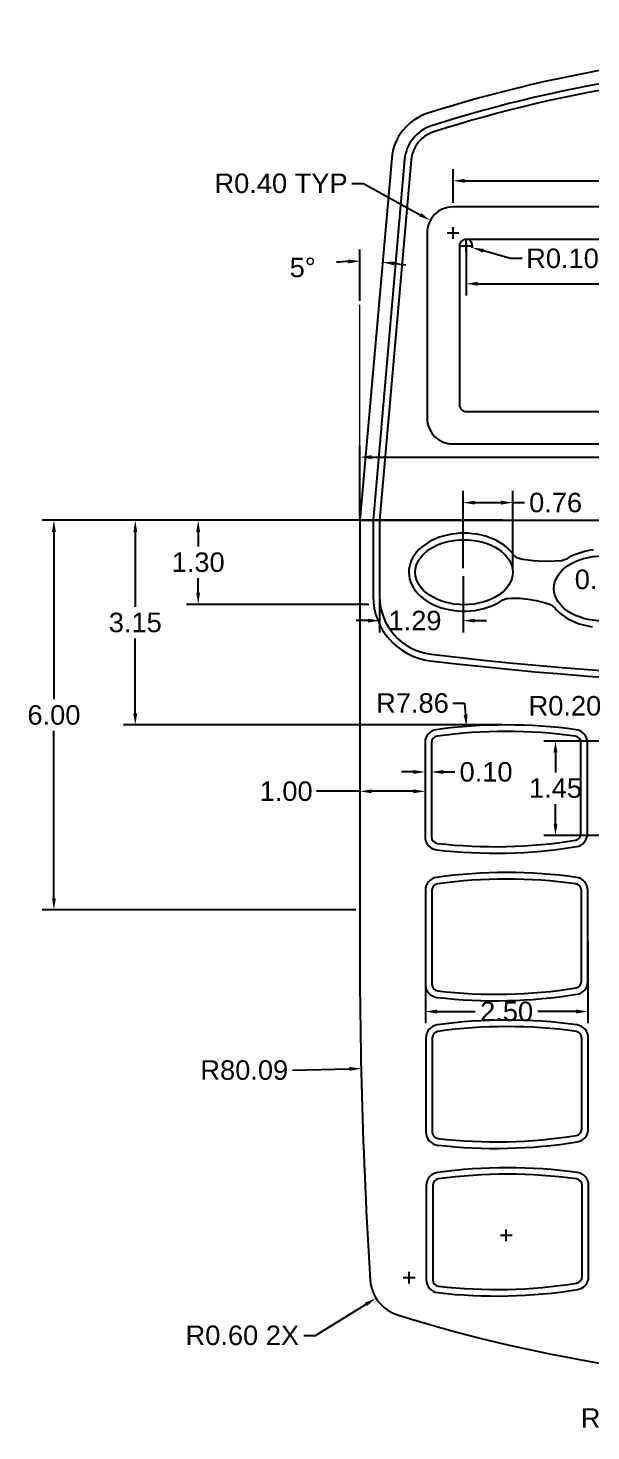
# Model space of a CAD drawing. Header units: centimetres. Extents: x 12.8 to 98, y 2.8 to 68.9.
# Drawn here: x 12.76 to 21.42, y 3.07 to 24.67 of the extents above; entities that cross this region are included whole.
import ezdxf

# ---------------------------------------------------------------- set-up
doc = ezdxf.new("R2010")
doc.units = ezdxf.units.CM
doc.header["$MEASUREMENT"] = 0
doc.header["$PDMODE"] = 2
doc.layers.add('Cotare', color=2, linetype='Continuous', lineweight=0)
doc.layers.add('Fata', color=254, linetype='Continuous')
doc.styles.get("Standard").update_dxf_attribs({"font": 'arial.ttf'})
doc.dimstyles.get("Standard").update_dxf_attribs({"dimtxt": 0.3, "dimasz": 0.18, "dimexe": 0.18, "dimexo": 0.0625, "dimgap": 0.09, "dimtad": 0, "dimtih": 1, "dimtoh": 1, "dimzin": 0, "dimdsep": 46, "dimtxsty": 'Standard', "dimcen": 0.09, "dimadec": 0, "dimazin": 0, "dimtfac": 1, "dimtofl": 0, "dimtmove": 0, "dimatfit": 3, "dimfxl": 1, "dimtolj": 1, "dimtzin": 0, "dimarcsym": 0})

# ---------------------------------------------------------------- blocks, each defined once
blk = doc.blocks.new('*D1')
at = {"layer": 'Cotare', "color": 0, "lineweight": -2, "transparency": 16777216}
for p, q in [((19.301, 21.982), (19.301, 22.503)), ((31.501, 21.982), (31.501, 22.503)), ((19.481, 22.323), (24.819, 22.323)), ((31.321, 22.323), (25.983, 22.323))]:
    blk.add_line(p, q, dxfattribs=at)
at = {"layer": 'Cotare', "color": 0, "transparency": 16777216}
for points in [[(19.481, 22.353), (19.481, 22.293), (19.301, 22.323)], [(31.321, 22.353), (31.321, 22.293), (31.501, 22.323)]]:
    blk.add_solid(points, dxfattribs=at)
at = {"layer": 'Defpoints', "color": 0, "transparency": 16777216}
for p in [(19.301, 22.323), (19.301, 21.92), (31.501, 21.92)]:
    blk.add_point(p, dxfattribs=at)
at = {"layer": 'Cotare', "color": 0, "transparency": 16777216, "insert": (25.401, 22.323), "char_height": 0.3, "attachment_point": 5}
blk.add_mtext('\\A1;12.20', dxfattribs=at)
blk = doc.blocks.new('*D2')
at = {"layer": 'Cotare', "color": 0, "lineweight": -2, "transparency": 16777216}
for p, q in [((19.501, 21.357), (19.501, 20.558)), ((31.3, 21.357), (31.3, 20.558)), ((19.681, 20.738), (24.819, 20.738)), ((31.12, 20.738), (25.982, 20.738))]:
    blk.add_line(p, q, dxfattribs=at)
at = {"layer": 'Cotare', "color": 0, "transparency": 16777216}
for points in [[(19.681, 20.768), (19.681, 20.708), (19.501, 20.738)], [(31.12, 20.768), (31.12, 20.708), (31.3, 20.738)]]:
    blk.add_solid(points, dxfattribs=at)
at = {"layer": 'Defpoints', "color": 0, "transparency": 16777216}
for p in [(19.501, 21.42), (31.3, 21.42), (19.501, 20.738)]:
    blk.add_point(p, dxfattribs=at)
at = {"layer": 'Cotare', "color": 0, "transparency": 16777216, "insert": (25.4, 20.738), "char_height": 0.3, "attachment_point": 5}
blk.add_mtext('\\A1;11.80', dxfattribs=at)
blk = doc.blocks.new('*D3')
at = {"layer": 'Cotare', "color": 0, "lineweight": -2, "transparency": 16777216}
for p, q in [((19.501, 21.23), (19.501, 21.41)), ((19.411, 21.32), (19.591, 21.32)), ((20.183, 21.127), (19.77, 21.244)), ((20.363, 21.127), (20.183, 21.127))]:
    blk.add_line(p, q, dxfattribs=at)
blk.add_arc((19.501, 21.32), 0.1, 344.2251, 54.1901, dxfattribs=at)
at = {"layer": 'Cotare', "color": 0, "transparency": 16777216}
blk.add_solid([(19.779, 21.273), (19.762, 21.215), (19.597, 21.293)], dxfattribs=at)
at = {"layer": 'Defpoints', "color": 0, "transparency": 16777216}
for p in [(19.501, 21.32), (19.597, 21.293)]:
    blk.add_point(p, dxfattribs=at)
at = {"layer": 'Cotare', "color": 0, "transparency": 16777216, "insert": (21.452, 21.127), "char_height": 0.3, "attachment_point": 5}
blk.add_mtext('\\A1;R0.10 TYP', dxfattribs=at)
blk = doc.blocks.new('*D4')
at = {"layer": 'Cotare', "color": 0, "lineweight": -2, "transparency": 16777216}
for p, q in [((17.744, 22.282), (17.924, 22.282)), ((17.924, 22.282), (18.793, 21.801)), ((19.301, 21.43), (19.301, 21.61)), ((19.211, 21.52), (19.391, 21.52))]:
    blk.add_line(p, q, dxfattribs=at)
at = {"layer": 'Cotare', "color": 0, "transparency": 16777216}
blk.add_solid([(18.808, 21.827), (18.779, 21.774), (18.951, 21.714)], dxfattribs=at)
at = {"layer": 'Defpoints', "color": 0, "transparency": 16777216}
for p in [(18.951, 21.714), (19.301, 21.52)]:
    blk.add_point(p, dxfattribs=at)
at = {"layer": 'Cotare', "color": 0, "transparency": 16777216, "insert": (16.654, 22.282), "char_height": 0.3, "attachment_point": 5}
blk.add_mtext('\\A1;R0.40 TYP', dxfattribs=at)
blk = doc.blocks.new('*D8')
at = {"layer": 'Cotare', "color": 0, "lineweight": -2, "transparency": 16777216}
for p, q in [((17.869, 17.159), (17.869, 18.248)), ((32.969, 17.159), (32.969, 18.248)), ((18.049, 18.068), (24.838, 18.068)), ((32.789, 18.068), (26.001, 18.068))]:
    blk.add_line(p, q, dxfattribs=at)
at = {"layer": 'Cotare', "color": 0, "transparency": 16777216}
for points in [[(18.049, 18.098), (18.049, 18.038), (17.869, 18.068)], [(32.789, 18.098), (32.789, 18.038), (32.969, 18.068)]]:
    blk.add_solid(points, dxfattribs=at)
at = {"layer": 'Defpoints', "color": 0, "transparency": 16777216}
for p in [(32.969, 18.068), (17.869, 17.096), (32.969, 17.096)]:
    blk.add_point(p, dxfattribs=at)
at = {"layer": 'Cotare', "color": 0, "transparency": 16777216, "insert": (25.419, 18.068), "char_height": 0.3, "attachment_point": 5}
blk.add_mtext('\\A1;15.10', dxfattribs=at)
blk = doc.blocks.new('*D11')
at = {"layer": 'Cotare', "color": 0, "lineweight": -2, "transparency": 16777216}
for p, q in [((18.007, 17.096), (15.198, 17.096)), ((15.378, 16.916), (15.378, 16.692)), ((15.378, 15.98), (15.378, 16.205)), ((18.007, 15.8), (15.198, 15.8))]:
    blk.add_line(p, q, dxfattribs=at)
at = {"layer": 'Cotare', "color": 0, "transparency": 16777216}
for points in [[(15.348, 16.916), (15.408, 16.916), (15.378, 17.096)], [(15.348, 15.98), (15.408, 15.98), (15.378, 15.8)]]:
    blk.add_solid(points, dxfattribs=at)
at = {"layer": 'Defpoints', "color": 0, "transparency": 16777216}
for p in [(18.07, 17.096), (15.378, 15.8), (18.07, 15.8)]:
    blk.add_point(p, dxfattribs=at)
at = {"layer": 'Cotare', "color": 0, "transparency": 16777216, "insert": (15.378, 16.448), "char_height": 0.3, "attachment_point": 5}
blk.add_mtext('\\A1;1.30', dxfattribs=at)
blk = doc.blocks.new('*D14')
at = {"layer": 'Cotare', "color": 0, "lineweight": -2, "transparency": 16777216}
for p, q in [((19.456, 16.359), (19.456, 17.547)), ((20.22, 16.359), (20.22, 17.547)), ((19.636, 17.367), (20.04, 17.367)), ((20.22, 17.367), (20.4, 17.367))]:
    blk.add_line(p, q, dxfattribs=at)
at = {"layer": 'Cotare', "color": 0, "transparency": 16777216}
for points in [[(19.636, 17.397), (19.636, 17.337), (19.456, 17.367)], [(20.04, 17.397), (20.04, 17.337), (20.22, 17.367)]]:
    blk.add_solid(points, dxfattribs=at)
at = {"layer": 'Defpoints', "color": 0, "transparency": 16777216}
for p in [(20.22, 17.367), (19.456, 16.296), (20.22, 16.296)]:
    blk.add_point(p, dxfattribs=at)
at = {"layer": 'Cotare', "color": 0, "transparency": 16777216, "insert": (20.88, 17.367), "char_height": 0.3, "attachment_point": 5}
blk.add_mtext('\\A1;0.76', dxfattribs=at)
blk = doc.blocks.new('*D15')
at = {"layer": 'Cotare', "color": 0, "lineweight": -2, "transparency": 16777216}
for p, q in [((18.17, 16.234), (18.17, 15.37)), ((19.456, 16.234), (19.456, 15.37)), ((17.99, 15.55), (17.81, 15.55)), ((19.636, 15.55), (19.816, 15.55))]:
    blk.add_line(p, q, dxfattribs=at)
at = {"layer": 'Cotare', "color": 0, "transparency": 16777216}
for points in [[(17.99, 15.58), (17.99, 15.52), (18.17, 15.55)], [(19.636, 15.58), (19.636, 15.52), (19.456, 15.55)]]:
    blk.add_solid(points, dxfattribs=at)
at = {"layer": 'Defpoints', "color": 0, "transparency": 16777216}
for p in [(18.17, 16.296), (19.456, 16.296), (18.17, 15.55)]:
    blk.add_point(p, dxfattribs=at)
at = {"layer": 'Cotare', "color": 0, "transparency": 16777216, "insert": (18.716, 15.55), "char_height": 0.3, "attachment_point": 5}
blk.add_mtext('\\A1;1.29', dxfattribs=at)
blk = doc.blocks.new('*D16')
at = {"layer": 'Cotare', "color": 0, "lineweight": -2, "transparency": 16777216}
for p, q in [((22.241, 16.825), (22.241, 17.005)), ((21.732, 16.645), (22.421, 16.645)), ((21.732, 16.544), (22.421, 16.544)), ((22.241, 16.364), (22.241, 16.184)), ((22.241, 16.184), (22.061, 16.184))]:
    blk.add_line(p, q, dxfattribs=at)
at = {"layer": 'Cotare', "color": 0, "transparency": 16777216}
for points in [[(22.211, 16.825), (22.271, 16.825), (22.241, 16.645)], [(22.211, 16.364), (22.271, 16.364), (22.241, 16.544)]]:
    blk.add_solid(points, dxfattribs=at)
at = {"layer": 'Defpoints', "color": 0, "transparency": 16777216}
for p in [(21.669, 16.645), (21.669, 16.544), (22.241, 16.544)]:
    blk.add_point(p, dxfattribs=at)
at = {"layer": 'Cotare', "color": 0, "transparency": 16777216, "insert": (21.582, 16.184), "char_height": 0.3, "attachment_point": 5}
blk.add_mtext('\\A1;0.10', dxfattribs=at)
blk = doc.blocks.new('*D21')
at = {"layer": 'Cotare', "color": 0, "lineweight": -2, "transparency": 16777216}
for p, q in [((17.869, 12.922), (17.197, 12.922)), ((17.869, 12.884), (17.869, 12.742)), ((18.69, 12.922), (18.049, 12.922)), ((18.87, 12.884), (18.87, 12.742))]:
    blk.add_line(p, q, dxfattribs=at)
at = {"layer": 'Cotare', "color": 0, "transparency": 16777216}
for points in [[(18.049, 12.952), (18.049, 12.892), (17.869, 12.922)], [(18.69, 12.952), (18.69, 12.892), (18.87, 12.922)]]:
    blk.add_solid(points, dxfattribs=at)
at = {"layer": 'Defpoints', "color": 0, "transparency": 16777216}
for p in [(17.869, 12.946), (17.869, 12.922), (18.87, 12.946)]:
    blk.add_point(p, dxfattribs=at)
at = {"layer": 'Cotare', "color": 0, "transparency": 16777216, "insert": (16.732, 12.922), "char_height": 0.3, "attachment_point": 5}
blk.add_mtext('\\A1;1.00', dxfattribs=at)
blk = doc.blocks.new('*D22')
at = {"layer": 'Cotare', "color": 0, "lineweight": -2, "transparency": 16777216}
for p, q in [((19.3, 14.28), (19.48, 14.28)), ((19.48, 14.28), (19.494, 14.1)), ((20.03, 6.086), (20.21, 6.086)), ((20.12, 5.996), (20.12, 6.176))]:
    blk.add_line(p, q, dxfattribs=at)
at = {"layer": 'Cotare', "color": 0, "transparency": 16777216}
blk.add_solid([(19.524, 14.102), (19.464, 14.098), (19.508, 13.921)], dxfattribs=at)
at = {"layer": 'Defpoints', "color": 0, "transparency": 16777216}
for p in [(19.508, 13.921), (20.12, 6.086)]:
    blk.add_point(p, dxfattribs=at)
at = {"layer": 'Cotare', "color": 0, "transparency": 16777216, "insert": (18.677, 14.28), "char_height": 0.3, "attachment_point": 5}
blk.add_mtext('\\A1;R7.86', dxfattribs=at)
blk = doc.blocks.new('*D23')
at = {"layer": 'Cotare', "color": 0, "lineweight": -2, "transparency": 16777216}
for p, q in [((18.87, 13.61), (18.87, 13.04)), ((18.97, 13.61), (18.97, 13.04)), ((18.69, 13.22), (18.51, 13.22)), ((19.15, 13.22), (19.33, 13.22))]:
    blk.add_line(p, q, dxfattribs=at)
at = {"layer": 'Cotare', "color": 0, "transparency": 16777216}
for points in [[(18.69, 13.25), (18.69, 13.19), (18.87, 13.22)], [(19.15, 13.25), (19.15, 13.19), (18.97, 13.22)]]:
    blk.add_solid(points, dxfattribs=at)
at = {"layer": 'Defpoints', "color": 0, "transparency": 16777216}
for p in [(18.87, 13.672), (18.97, 13.672), (18.97, 13.22)]:
    blk.add_point(p, dxfattribs=at)
at = {"layer": 'Cotare', "color": 0, "transparency": 16777216, "insert": (19.809, 13.22), "char_height": 0.3, "attachment_point": 5}
blk.add_mtext('\\A1;0.10', dxfattribs=at)
blk = doc.blocks.new('*D24')
at = {"layer": 'Cotare', "color": 0, "lineweight": -2, "transparency": 16777216}
for p, q in [((21.645, 14.237), (21.825, 14.237)), ((21.825, 14.237), (21.872, 14.063)), ((21.88, 13.695), (22.06, 13.695)), ((21.97, 13.605), (21.97, 13.785))]:
    blk.add_line(p, q, dxfattribs=at)
at = {"layer": 'Cotare', "color": 0, "transparency": 16777216}
blk.add_solid([(21.901, 14.07), (21.843, 14.055), (21.918, 13.889)], dxfattribs=at)
at = {"layer": 'Defpoints', "color": 0, "transparency": 16777216}
for p in [(21.918, 13.889), (21.97, 13.695)]:
    blk.add_point(p, dxfattribs=at)
at = {"layer": 'Cotare', "color": 0, "transparency": 16777216, "insert": (21.023, 14.237), "char_height": 0.3, "attachment_point": 5}
blk.add_mtext('\\A1;R0.20', dxfattribs=at)
blk = doc.blocks.new('*D25')
at = {"layer": 'Cotare', "color": 0, "lineweight": -2, "transparency": 16777216}
for p, q in [((21.707, 13.695), (20.698, 13.695)), ((20.878, 13.515), (20.878, 13.213)), ((20.878, 12.424), (20.878, 12.726)), ((21.707, 12.244), (20.698, 12.244))]:
    blk.add_line(p, q, dxfattribs=at)
at = {"layer": 'Cotare', "color": 0, "transparency": 16777216}
for points in [[(20.848, 13.515), (20.908, 13.515), (20.878, 13.695)], [(20.848, 12.424), (20.908, 12.424), (20.878, 12.244)]]:
    blk.add_solid(points, dxfattribs=at)
at = {"layer": 'Defpoints', "color": 0, "transparency": 16777216}
for p in [(21.77, 13.695), (20.878, 12.244), (21.77, 12.244)]:
    blk.add_point(p, dxfattribs=at)
at = {"layer": 'Cotare', "color": 0, "transparency": 16777216, "insert": (20.878, 12.97), "char_height": 0.3, "attachment_point": 5}
blk.add_mtext('\\A1;1.45', dxfattribs=at)
blk = doc.blocks.new('*D39')
at = {"layer": 'Cotare', "color": 0, "lineweight": -2, "transparency": 16777216}
for p, q in [((20.057, 17.096), (14.23, 17.096)), ((14.41, 16.916), (14.41, 15.764)), ((14.41, 14.125), (14.41, 15.277)), ((20.057, 13.945), (14.23, 13.945))]:
    blk.add_line(p, q, dxfattribs=at)
at = {"layer": 'Cotare', "color": 0, "transparency": 16777216}
for points in [[(14.38, 16.916), (14.44, 16.916), (14.41, 17.096)], [(14.38, 14.125), (14.44, 14.125), (14.41, 13.945)]]:
    blk.add_solid(points, dxfattribs=at)
at = {"layer": 'Defpoints', "color": 0, "transparency": 16777216}
for p in [(14.41, 17.096), (20.12, 17.096), (20.12, 13.945)]:
    blk.add_point(p, dxfattribs=at)
at = {"layer": 'Cotare', "color": 0, "transparency": 16777216, "insert": (14.41, 15.52), "char_height": 0.3, "attachment_point": 5}
blk.add_mtext('\\A1;3.15', dxfattribs=at)
blk = doc.blocks.new('*D40')
at = {"layer": 'Cotare', "color": 0, "lineweight": -2, "transparency": 16777216}
for p, q in [((18.876, 10.611), (18.876, 9.351)), ((21.376, 10.611), (21.376, 9.351)), ((19.056, 9.531), (19.644, 9.531)), ((21.196, 9.531), (20.608, 9.531))]:
    blk.add_line(p, q, dxfattribs=at)
at = {"layer": 'Cotare', "color": 0, "transparency": 16777216}
for points in [[(19.056, 9.561), (19.056, 9.501), (18.876, 9.531)], [(21.196, 9.561), (21.196, 9.501), (21.376, 9.531)]]:
    blk.add_solid(points, dxfattribs=at)
at = {"layer": 'Defpoints', "color": 0, "transparency": 16777216}
for p in [(18.876, 10.674), (21.376, 10.674), (21.376, 9.531)]:
    blk.add_point(p, dxfattribs=at)
at = {"layer": 'Cotare', "color": 0, "transparency": 16777216, "insert": (20.126, 9.531), "char_height": 0.3, "attachment_point": 5}
blk.add_mtext('\\A1;2.50', dxfattribs=at)
blk = doc.blocks.new('*D51')
at = {"layer": 'Cotare', "color": 0, "lineweight": -2, "transparency": 16777216}
for p, q in [((17.807, 17.096), (12.978, 17.096)), ((13.158, 16.916), (13.158, 14.339)), ((13.158, 11.276), (13.158, 13.853)), ((17.807, 11.096), (12.978, 11.096))]:
    blk.add_line(p, q, dxfattribs=at)
at = {"layer": 'Cotare', "color": 0, "transparency": 16777216}
for points in [[(13.128, 16.916), (13.188, 16.916), (13.158, 17.096)], [(13.128, 11.276), (13.188, 11.276), (13.158, 11.096)]]:
    blk.add_solid(points, dxfattribs=at)
at = {"layer": 'Defpoints', "color": 0, "transparency": 16777216}
for p in [(17.869, 17.096), (13.158, 11.096), (17.869, 11.096)]:
    blk.add_point(p, dxfattribs=at)
at = {"layer": 'Cotare', "color": 0, "transparency": 16777216, "insert": (13.158, 14.096), "char_height": 0.3, "attachment_point": 5}
blk.add_mtext('\\A1;6.00', dxfattribs=at)
blk = doc.blocks.new('*D52')
at = {"layer": 'Cotare', "color": 0, "lineweight": -2, "transparency": 16777216}
for p, q in [((97.867, 10.459), (98.047, 10.459)), ((97.957, 10.369), (97.957, 10.549)), ((16.828, 8.628), (17.707, 8.648))]:
    blk.add_line(p, q, dxfattribs=at)
at = {"layer": 'Cotare', "color": 0, "transparency": 16777216}
blk.add_solid([(17.706, 8.678), (17.708, 8.618), (17.887, 8.652)], dxfattribs=at)
at = {"layer": 'Defpoints', "color": 0, "transparency": 16777216}
for p in [(97.957, 10.459), (17.887, 8.652)]:
    blk.add_point(p, dxfattribs=at)
at = {"layer": 'Cotare', "color": 0, "transparency": 16777216, "insert": (16.088, 8.628), "char_height": 0.3, "attachment_point": 5}
blk.add_mtext('\\A1;R80.09', dxfattribs=at)
blk = doc.blocks.new('*D53')
at = {"layer": 'Cotare', "color": 0, "lineweight": -2, "transparency": 16777216}
for p, q in [((18.536, 5.434), (18.716, 5.434)), ((18.626, 5.344), (18.626, 5.524)), ((17.184, 4.544), (17.962, 5.024)), ((17.004, 4.544), (17.184, 4.544))]:
    blk.add_line(p, q, dxfattribs=at)
at = {"layer": 'Cotare', "color": 0, "transparency": 16777216}
blk.add_solid([(17.946, 5.049), (17.978, 4.998), (18.115, 5.118)], dxfattribs=at)
at = {"layer": 'Defpoints', "color": 0, "transparency": 16777216}
for p in [(18.626, 5.434), (18.115, 5.118)]:
    blk.add_point(p, dxfattribs=at)
at = {"layer": 'Cotare', "color": 0, "transparency": 16777216, "insert": (16.058, 4.544), "char_height": 0.3, "attachment_point": 5}
blk.add_mtext('\\A1;R0.60 2X', dxfattribs=at)
blk = doc.blocks.new('*D54')
at = {"layer": 'Cotare', "color": 0, "lineweight": -2, "transparency": 16777216}
for p, q in [((25.419, 27.074), (25.419, 27.254)), ((25.329, 27.164), (25.509, 27.164)), ((22.863, 3.27), (22.914, 3.75)), ((22.683, 3.27), (22.863, 3.27))]:
    blk.add_line(p, q, dxfattribs=at)
at = {"layer": 'Cotare', "color": 0, "transparency": 16777216}
blk.add_solid([(22.885, 3.753), (22.944, 3.747), (22.934, 3.929)], dxfattribs=at)
at = {"layer": 'Defpoints', "color": 0, "transparency": 16777216}
for p in [(25.419, 27.164), (22.934, 3.929)]:
    blk.add_point(p, dxfattribs=at)
at = {"layer": 'Cotare', "color": 0, "transparency": 16777216, "insert": (21.943, 3.27), "char_height": 0.3, "attachment_point": 5}
blk.add_mtext('\\A1;R23.37', dxfattribs=at)
blk = doc.blocks.new('*D57')
at = {"layer": 'Cotare', "color": 0, "lineweight": -2, "transparency": 16777216}
blk.add_line((17.869, 20.474), (17.869, 21.265), dxfattribs=at)
for start, end in [(92.5862, 95.1723), (79.8277, 82.4138)]:
    blk.add_arc((17.869, 17.096), 3.988, start, end, dxfattribs=at)
at = {"layer": 'Cotare', "color": 0, "transparency": 16777216}
for points in [[(17.689, 21.111), (17.69, 21.051), (17.869, 21.085)], [(18.392, 21.02), (18.399, 21.079), (18.217, 21.069)]]:
    blk.add_solid(points, dxfattribs=at)
at = {"layer": 'Defpoints', "color": 0, "transparency": 16777216}
for p in [(18.357, 22.669), (18.101, 21.078), (17.869, 20.412), (17.869, 17.096), (17.869, 17.096)]:
    blk.add_point(p, dxfattribs=at)
at = {"layer": 'Cotare', "color": 0, "transparency": 16777216, "insert": (16.987, 20.986), "char_height": 0.3, "attachment_point": 5}
blk.add_mtext('\\A1;5°', dxfattribs=at)

msp = doc.modelspace()

# ---------------------------------------------------------------- linework, layer by layer
at = {"layer": 'Cotare'}
msp.add_line((17.869, 17.096), (17.869, 20.412), dxfattribs=at)
at = {"layer": 'Fata'}
msp.add_line((17.869, 17.096), (32.969, 17.096), dxfattribs=at)
for points in [[(32.969, 17.096), (32.482, 22.669, 0.302805), (31.927, 23.362, 0.15493), (18.912, 23.362, 0.302805), (18.357, 22.669), (17.869, 17.096), (17.869, 11.096, 0.017805), (18.027, 5.396, 0.310576), (18.447, 4.861, 0.152673), (32.392, 4.861, 0.310576), (32.812, 5.396, 0.017805), (32.969, 11.096)], [(32.768, 17.096), (32.282, 22.651, 0.302805), (31.866, 23.171, 0.15493), (18.972, 23.171, 0.302805), (18.556, 22.651), (18.07, 17.096), (18.07, 15.926, 0.37964), (18.951, 14.933, 0.059807), (31.888, 14.933, 0.379744), (32.769, 15.927)], [(32.668, 17.092), (32.183, 22.643, 0.302805), (31.836, 23.076, 0.15493), (19.002, 23.076, 0.302805), (18.656, 22.643), (18.17, 17.092), (18.17, 15.926, 0.37964), (18.963, 15.033, 0.059807), (31.876, 15.033, 0.379744), (32.669, 15.926)], [(31.901, 21.52, 0.414214), (31.501, 21.92), (19.301, 21.92, 0.414214), (18.901, 21.52), (18.901, 18.67, 0.414214), (19.301, 18.27), (31.501, 18.27, 0.414214), (31.901, 18.67)], [(19.401, 21.32), (19.401, 18.87, 0.414214), (19.501, 18.77), (31.301, 18.77, 0.414214), (31.401, 18.87), (31.401, 21.32, 0.417916), (31.3, 21.42), (19.501, 21.42, 0.414214)], [(21.197, 13.87, 0.068854), (19.043, 13.87, 0.374493), (18.87, 13.672), (18.87, 12.221, 0.380827), (19.047, 12.022, 0.068822), (21.201, 12.07, 0.368222), (21.37, 12.267), (21.37, 13.672, 0.374493)], [(21.183, 13.771, 0.068854), (19.056, 13.771, 0.374493), (18.97, 13.672), (18.97, 12.221, 0.380827), (19.059, 12.121, 0.068822), (21.185, 12.168, 0.368222), (21.27, 12.267), (21.27, 13.672, 0.374493)], [(21.203, 11.597, 0.068854), (19.049, 11.597, 0.374493), (18.876, 11.399), (18.876, 9.948, 0.380827), (19.053, 9.749, 0.068822), (21.207, 9.797, 0.368222), (21.376, 9.994), (21.376, 11.399, 0.374493)], [(21.189, 11.498, 0.068854), (19.062, 11.498, 0.374493), (18.976, 11.399), (18.976, 9.948, 0.380827), (19.065, 9.848, 0.068822), (21.191, 9.895, 0.368222), (21.276, 9.994), (21.276, 11.399, 0.374493)], [(21.209, 9.325, 0.068854), (19.055, 9.325, 0.374493), (18.882, 9.127), (18.882, 7.675, 0.380827), (19.059, 7.476, 0.068822), (21.213, 7.524, 0.368222), (21.382, 7.721), (21.382, 9.127, 0.374493)], [(21.195, 9.226, 0.068854), (19.068, 9.226, 0.374493), (18.982, 9.127), (18.982, 7.675, 0.380827), (19.071, 7.576, 0.068822), (21.197, 7.623, 0.368222), (21.282, 7.721), (21.282, 9.127, 0.374493)], [(21.215, 7.052, 0.068854), (19.061, 7.052, 0.374493), (18.888, 6.854), (18.888, 5.402, 0.380827), (19.065, 5.203, 0.068822), (21.219, 5.251, 0.368222), (21.388, 5.449), (21.388, 6.854, 0.374493)], [(21.201, 6.953, 0.068854), (19.074, 6.953, 0.374493), (18.988, 6.854), (18.988, 5.402, 0.380827), (19.077, 5.303, 0.068822), (21.203, 5.35, 0.368222), (21.288, 5.449), (21.288, 6.854, 0.374493)]]:
    msp.add_lwpolyline(points, format="xyb", close=True, dxfattribs=at)
msp.add_lwpolyline([(21.461, 16.638), (21.393, 16.628), (21.326, 16.614), (21.262, 16.596), (21.201, 16.575), (21.144, 16.551), (21.09, 16.525), (21.045, 16.499), (21.031, 16.491), (21.017, 16.485), (21.002, 16.48), (20.986, 16.476), (20.971, 16.473), (20.868, 16.464), (20.702, 16.461), (20.537, 16.47), (20.373, 16.493), (20.332, 16.502), (20.317, 16.506), (20.302, 16.512), (20.288, 16.519), (20.274, 16.528), (20.261, 16.537), (20.248, 16.547), (20.237, 16.558), (20.227, 16.57), (20.205, 16.598), (20.17, 16.637), (20.131, 16.674), (20.086, 16.71), (20.037, 16.744), (19.984, 16.775), (19.927, 16.803), (19.866, 16.827), (19.803, 16.849), (19.738, 16.866), (19.671, 16.879), (19.603, 16.889), (19.536, 16.895), (19.469, 16.896), (19.404, 16.895), (19.34, 16.889), (19.277, 16.881), (19.214, 16.868), (19.151, 16.852), (19.089, 16.833), (19.029, 16.809), (18.972, 16.782), (18.917, 16.752), (18.866, 16.718), (18.819, 16.682), (18.776, 16.643), (18.739, 16.602), (18.706, 16.559), (18.679, 16.515), (18.657, 16.471), (18.641, 16.427), (18.629, 16.382), (18.622, 16.337), (18.62, 16.291), (18.624, 16.243), (18.632, 16.196), (18.647, 16.148), (18.667, 16.101), (18.692, 16.055), (18.723, 16.011), (18.759, 15.968), (18.799, 15.929), (18.843, 15.891), (18.891, 15.857), (18.942, 15.826), (18.995, 15.799), (19.05, 15.775), (19.107, 15.754), (19.167, 15.736), (19.23, 15.721), (19.295, 15.709), (19.363, 15.701), (19.431, 15.697), (19.501, 15.697), (19.571, 15.701), (19.64, 15.708), (19.708, 15.72), (19.773, 15.736), (19.836, 15.755), (19.896, 15.777), (19.953, 15.802), (20.005, 15.83), (20.054, 15.86), (20.067, 15.868), (20.081, 15.875), (20.096, 15.881), (20.111, 15.886), (20.127, 15.89), (20.143, 15.892), (20.199, 15.895), (20.327, 15.894), (20.455, 15.882), (20.582, 15.861), (20.706, 15.829), (20.788, 15.802), (20.802, 15.796), (20.817, 15.788), (20.83, 15.78), (20.843, 15.77), (20.855, 15.76), (20.866, 15.748), (20.89, 15.72), (20.927, 15.683), (20.97, 15.646), (21.017, 15.612), (21.068, 15.58), (21.123, 15.551), (21.182, 15.525), (21.244, 15.503), (21.309, 15.484), (21.375, 15.468), (21.443, 15.457)], dxfattribs=at)
for centre in [(19.47, 16.296), (21.603, 16.046)]:
    msp.add_ellipse(centre, major_axis=(-0.75, 0), ratio=0.666667, dxfattribs=at)

# ---------------------------------------------------------------- dimensions: what is measured, and where the dimension line sits
at = {"layer": 'Cotare'}
for center, mpoint, picture, middle in [((25.419, 27.164), (22.934, 3.929), '*D54', (21.943, 3.27)), ((97.957, 10.459), (17.887, 8.652), '*D52', (16.828, 8.628))]:
    dim = msp.add_radius_dim(center=center, mpoint=mpoint, dimstyle='Standard', dxfattribs=at)
    dim.commit()
    dim.dimension.update_dxf_attribs({"geometry": picture, "text_midpoint": middle, "dimtype": 164})
for center, mpoint, text, picture, middle in [((19.301, 21.52), (18.951, 21.714), '<> TYP', '*D4', (16.654, 22.282)), ((19.501, 21.32), (19.597, 21.293), '<> TYP', '*D3', (21.452, 21.127)), ((18.626, 5.434), (18.115, 5.118), '<> 2X', '*D53', (16.058, 4.544))]:
    dim = msp.add_radius_dim(center=center, mpoint=mpoint, text=text, dimstyle='Standard', dxfattribs=at)
    dim.commit()
    dim.dimension.update_dxf_attribs({"geometry": picture, "text_midpoint": middle, "dimtype": 164})
dim = msp.add_angular_dim_2l(base=(18.101, 21.078), line1=((18.357, 22.669), (17.869, 17.096)), line2=((17.869, 17.096), (17.869, 20.412)), dimstyle='Standard', dxfattribs=at)
dim.commit()
dim.dimension.update_dxf_attribs({"geometry": '*D57', "text_midpoint": (16.987, 20.986), "dimtype": 162})
for base, p1, p2, picture, middle in [((19.301, 22.323), (31.501, 21.92), (19.301, 21.92), '*D1', (25.401, 22.323)), ((19.501, 20.738), (31.3, 21.42), (19.501, 21.42), '*D2', (25.4, 20.738)), ((20.22, 17.367), (19.456, 16.296), (20.22, 16.296), '*D14', (20.88, 17.367)), ((21.376, 9.531), (18.876, 10.674), (21.376, 10.674), '*D40', (20.126, 9.531))]:
    dim = msp.add_linear_dim(base=base, p1=p1, p2=p2, dimstyle='Standard', dxfattribs=at)
    dim.commit()
    dim.dimension.update_dxf_attribs({"geometry": picture, "text_midpoint": middle})
for base, p1, p2, picture, middle in [((32.969, 18.068), (17.869, 17.096), (32.969, 17.096), '*D8', (25.419, 18.068)), ((18.17, 15.55), (19.456, 16.296), (18.17, 16.296), '*D15', (18.716, 15.55)), ((18.97, 13.22), (18.87, 13.672), (18.97, 13.672), '*D23', (19.809, 13.22)), ((17.869, 12.922), (18.87, 12.946), (17.869, 12.946), '*D21', (16.732, 12.922))]:
    dim = msp.add_linear_dim(base=base, p1=p1, p2=p2, dimstyle='Standard', dxfattribs=at)
    dim.commit()
    dim.dimension.update_dxf_attribs({"geometry": picture, "text_midpoint": middle, "dimtype": 160})
for base, p1, p2, picture, middle in [((13.158, 11.096), (17.869, 17.096), (17.869, 11.096), '*D51', (13.158, 14.096)), ((22.241, 16.544), (21.669, 16.645), (21.669, 16.544), '*D16', (21.582, 16.184)), ((20.878, 12.244), (21.77, 13.695), (21.77, 12.244), '*D25', (20.878, 12.97))]:
    dim = msp.add_linear_dim(base=base, p1=p1, p2=p2, angle=90, dimstyle='Standard', dxfattribs=at)
    dim.commit()
    dim.dimension.update_dxf_attribs({"geometry": picture, "text_midpoint": middle})
for base, p1, p2, picture, middle in [((14.41, 17.096), (20.12, 13.945), (20.12, 17.096), '*D39', (14.41, 15.52)), ((15.378, 15.8), (18.07, 17.096), (18.07, 15.8), '*D11', (15.378, 16.448))]:
    dim = msp.add_linear_dim(base=base, p1=p1, p2=p2, angle=90, dimstyle='Standard', dxfattribs=at)
    dim.commit()
    dim.dimension.update_dxf_attribs({"geometry": picture, "text_midpoint": middle, "dimtype": 160})
for center, mpoint, picture, middle in [((20.12, 6.086), (19.508, 13.921), '*D22', (18.677, 14.28)), ((21.97, 13.695), (21.918, 13.889), '*D24', (21.023, 14.237))]:
    dim = msp.add_radius_dim(center=center, mpoint=mpoint, dimstyle='Standard', dxfattribs=at)
    dim.commit()
    dim.dimension.update_dxf_attribs({"geometry": picture, "text_midpoint": middle})

doc.saveas('drawing.dxf')
